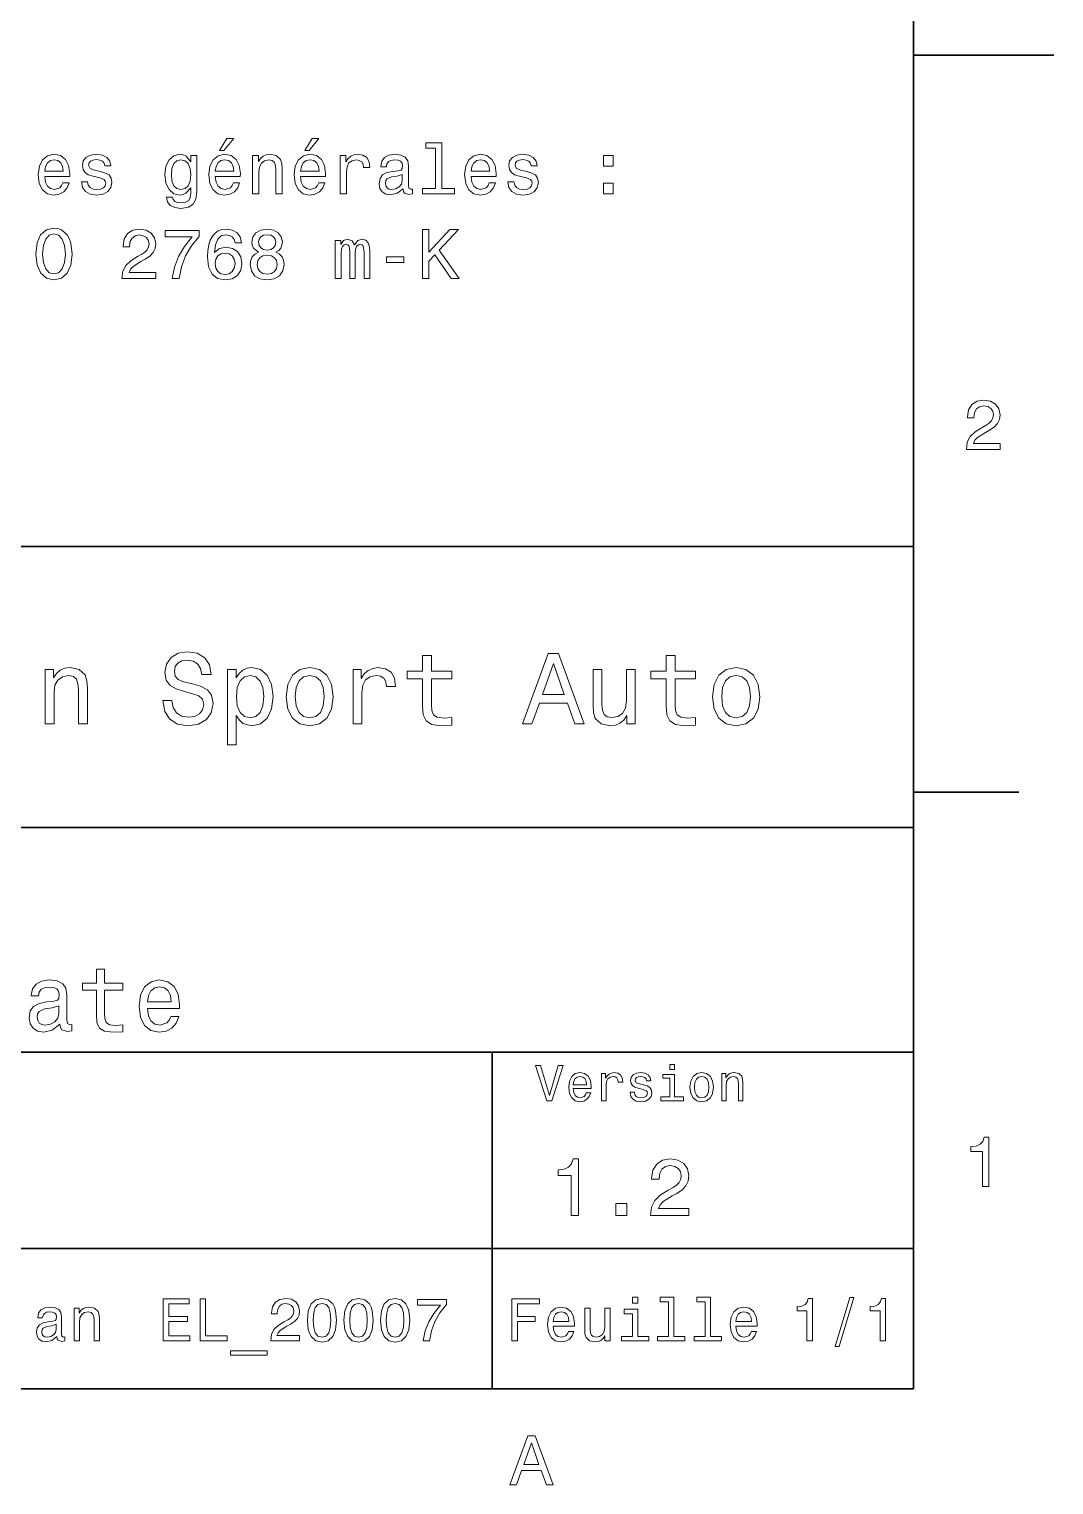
# Model space of a CAD drawing. Extents: x 0 to 297, y 0 to 210.
# Drawn here: x 224 to 297, y 3.2 to 106.9 of the extents above; entities that cross this region are included whole.
import ezdxf

# ---------------------------------------------------------------- set-up
doc = ezdxf.new("R2010")
doc.units = 0

msp = doc.modelspace()

# ---------------------------------------------------------------- linework, layer by layer
at = {"color": 7, "lineweight": 35}
for p, q in [((287, 10), (287, 200)), ((97, 70), (287, 70)), ((287, 70), (287, 10)), ((162, 50), (287, 50)), ((162, 34), (287, 34)), ((257, 10), (257, 34)), ((162, 20), (287, 20)), ((10, 10), (287, 10)), ((97, 10), (287, 10))]:
    msp.add_line(p, q, dxfattribs=at)
at = {"color": 7, "lineweight": 35, "ltscale": 0.25}
msp.add_line((287, 105), (297, 105), dxfattribs=at)
at = {"color": 7, "lineweight": 35, "ltscale": 0.1875}
msp.add_line((287, 52.5), (294.5, 52.5), dxfattribs=at)
at = {"color": 7, "lineweight": 13}
for points in [[(237.602295, 98.219742), (237.899857, 98.219742), (238.600861, 99.077087), (238.106628, 99.077087)], [(243.674347, 98.219742), (243.971893, 98.219742), (244.672913, 99.077087), (244.178665, 99.077087)], [(252.969009, 98.391212), (252.969009, 95.516571), (252.056183, 95.516571), (252.056183, 95.143372), (254.320602, 95.143372), (254.320602, 95.516571), (253.412811, 95.516571), (253.412811, 98.764412), (252.273041, 98.764412), (252.273041, 98.391212)], [(225.150574, 96.368874), (226.925797, 96.368874), (226.930832, 96.575645), (226.850143, 97.155617), (226.628235, 97.58934), (226.275223, 97.851585), (225.806198, 97.947403), (225.34726, 97.846542), (224.994232, 97.564117), (224.767288, 97.105186), (224.6866, 96.5), (224.762253, 95.879684), (224.989197, 95.425789), (225.337173, 95.143372), (225.791061, 95.047554), (226.184433, 95.113113), (226.507202, 95.284584), (226.744232, 95.556915), (226.880402, 95.920029), (226.44165, 95.920029), (226.350861, 95.7183), (226.219742, 95.567001), (225.846542, 95.445969), (225.559082, 95.501442), (225.342224, 95.677956), (225.201004, 95.965416), (225.150574, 96.353745)], [(225.150574, 96.742073), (225.206055, 97.090057), (225.342224, 97.34726), (225.548996, 97.503601), (225.82132, 97.559074), (226.088623, 97.503601), (226.295395, 97.34726), (226.421478, 97.090057), (226.466858, 96.742073)], [(229.124634, 96.721901), (228.695969, 96.822769), (228.378235, 96.938759), (228.272339, 97.175789), (228.302597, 97.342216), (228.408508, 97.463257), (228.579971, 97.538902), (228.827087, 97.56916), (229.064117, 97.538902), (229.250717, 97.448128), (229.371765, 97.311958), (229.422195, 97.130402), (229.855911, 97.130402), (229.855911, 97.140488), (229.780258, 97.4683), (229.573486, 97.725502), (229.250717, 97.886887), (228.827087, 97.947403), (228.398407, 97.886887), (228.085739, 97.720459), (227.889053, 97.473343), (227.828522, 97.16066), (227.873917, 96.85807), (228.015137, 96.646255), (228.247116, 96.494957), (228.585022, 96.389046), (229.079254, 96.268013), (229.381836, 96.14193), (229.46254, 96.041069), (229.492798, 95.889771), (229.447403, 95.703171), (229.32637, 95.561958), (229.129684, 95.471184), (228.867432, 95.440926), (228.590057, 95.471184), (228.388336, 95.577087), (228.252167, 95.748558), (228.196686, 95.985588), (227.768005, 95.985588), (227.838623, 95.58213), (228.045395, 95.289627), (228.373199, 95.113113), (228.827087, 95.047554), (229.301147, 95.113113), (229.649139, 95.289627), (229.860947, 95.572044), (229.9366, 95.940201), (229.881119, 96.257927), (229.724777, 96.474785), (229.467575, 96.615997)], [(235.978394, 95.264412), (235.978394, 97.851585), (235.554749, 97.851585), (235.554749, 97.412827), (235.206772, 97.811241), (234.994949, 97.912102), (234.757919, 97.947403), (234.329254, 97.846542), (233.996399, 97.564117), (233.779541, 97.110229), (233.703888, 96.5), (233.779541, 95.884727), (233.996399, 95.430832), (234.329254, 95.143372), (234.757919, 95.047554), (235, 95.082855), (235.201721, 95.17363), (235.554749, 95.556915), (235.554749, 95.17363), (235.514404, 94.87104), (235.403458, 94.654175), (235.191635, 94.528099), (234.873917, 94.482712), (234.596542, 94.51297), (234.399857, 94.588615), (234.283859, 94.719742), (234.248566, 94.896255), (233.819885, 94.896255), (233.819885, 94.876083), (233.885437, 94.553314), (234.087173, 94.311241), (234.409943, 94.1549), (234.848694, 94.099426), (235.373199, 94.175072), (235.721176, 94.386887), (235.917862, 94.755043)], [(234.162827, 96.5), (234.208206, 96.948845), (234.344376, 97.2817), (234.556198, 97.478386), (234.838623, 97.548988), (235.136169, 97.478386), (235.358063, 97.2817), (235.494232, 96.948845), (235.544662, 96.5), (235.494232, 96.041069), (235.358063, 95.713257), (235.136169, 95.511528), (234.838623, 95.445969), (234.556198, 95.511528), (234.344376, 95.713257), (234.208206, 96.046112)], [(237.294662, 96.368874), (239.069885, 96.368874), (239.074921, 96.575645), (238.994232, 97.155617), (238.772339, 97.58934), (238.419312, 97.851585), (237.950287, 97.947403), (237.491348, 97.846542), (237.138321, 97.564117), (236.911377, 97.105186), (236.830688, 96.5), (236.906342, 95.879684), (237.133286, 95.425789), (237.481262, 95.143372), (237.93515, 95.047554), (238.328522, 95.113113), (238.651291, 95.284584), (238.888321, 95.556915), (239.02449, 95.920029), (238.585724, 95.920029), (238.494949, 95.7183), (238.363831, 95.567001), (237.990631, 95.445969), (237.703171, 95.501442), (237.486313, 95.677956), (237.345093, 95.965416), (237.294662, 96.353745)], [(237.294662, 96.742073), (237.350143, 97.090057), (237.486313, 97.34726), (237.693085, 97.503601), (237.965424, 97.559074), (238.232712, 97.503601), (238.439484, 97.34726), (238.565552, 97.090057), (238.610947, 96.742073)], [(239.942352, 95.143372), (240.386169, 95.143372), (240.386169, 96.706772), (240.431549, 97.064842), (240.577805, 97.327087), (240.804749, 97.488472), (241.107346, 97.548988), (241.349426, 97.498558), (241.500717, 97.362389), (241.57637, 97.135445), (241.601578, 96.832855), (241.601578, 95.143372), (242.04538, 95.143372), (242.04538, 96.92363), (242.025208, 97.2817), (241.934433, 97.579254), (241.636887, 97.851585), (241.172913, 97.947403), (240.91571, 97.912102), (240.698853, 97.816284), (240.512238, 97.6549), (240.365997, 97.438042), (240.365997, 97.851585), (239.942352, 97.851585)], [(243.366714, 96.368874), (245.141922, 96.368874), (245.146973, 96.575645), (245.066284, 97.155617), (244.844376, 97.58934), (244.491348, 97.851585), (244.022339, 97.947403), (243.5634, 97.846542), (243.210373, 97.564117), (242.983429, 97.105186), (242.90274, 96.5), (242.978378, 95.879684), (243.205322, 95.425789), (243.553314, 95.143372), (244.007202, 95.047554), (244.400574, 95.113113), (244.723343, 95.284584), (244.960373, 95.556915), (245.096542, 95.920029), (244.657776, 95.920029), (244.567001, 95.7183), (244.435883, 95.567001), (244.062683, 95.445969), (243.775208, 95.501442), (243.55835, 95.677956), (243.417145, 95.965416), (243.366714, 96.353745)], [(243.366714, 96.742073), (243.42218, 97.090057), (243.55835, 97.34726), (243.765121, 97.503601), (244.03746, 97.559074), (244.304749, 97.503601), (244.51152, 97.34726), (244.637604, 97.090057), (244.682983, 96.742073)], [(246.180832, 95.143372), (246.624634, 95.143372), (246.624634, 96.691643), (246.670029, 97.064842), (246.806183, 97.33213), (247.028091, 97.493515), (247.325638, 97.548988), (247.547546, 97.513687), (247.713974, 97.412827), (247.814835, 97.241356), (247.850143, 97.009369), (248.298981, 97.009369), (248.238464, 97.41787), (248.072037, 97.710373), (247.794662, 97.886887), (247.416412, 97.947403), (247.15921, 97.907059), (246.937317, 97.806198), (246.740631, 97.634727), (246.58429, 97.40274), (246.58429, 97.851585), (246.180832, 97.851585)], [(250.65921, 95.496399), (250.65921, 95.48127), (250.684433, 95.309799), (250.760071, 95.188759), (251.077805, 95.092941), (251.324921, 95.133286), (251.324921, 95.476227), (251.219009, 95.461098), (251.077805, 95.526657), (251.052582, 95.728386), (251.052582, 97.130402), (250.992065, 97.488472), (250.815552, 97.740631), (250.507919, 97.89193), (250.074203, 97.947403), (249.650574, 97.886887), (249.337891, 97.715416), (249.141205, 97.448128), (249.075638, 97.0951), (249.075638, 97.064842), (249.47406, 97.064842), (249.509369, 97.276657), (249.620316, 97.427956), (249.801865, 97.51873), (250.059067, 97.554031), (250.306183, 97.528816), (250.482697, 97.453171), (250.588608, 97.322044), (250.623917, 97.140488), (250.603745, 96.928673), (250.523041, 96.822769), (250.32132, 96.772331), (249.943085, 96.731987), (249.509369, 96.641212), (249.201721, 96.479828), (249.020172, 96.227669), (248.964691, 95.854469), (249.015121, 95.521614), (249.171463, 95.274498), (249.42363, 95.118156), (249.771606, 95.062683), (250.240631, 95.168587)], [(255.510803, 96.368874), (257.286011, 96.368874), (257.291046, 96.575645), (257.210358, 97.155617), (256.988464, 97.58934), (256.635437, 97.851585), (256.166412, 97.947403), (255.707489, 97.846542), (255.354462, 97.564117), (255.127518, 97.105186), (255.046814, 96.5), (255.122467, 95.879684), (255.349411, 95.425789), (255.697403, 95.143372), (256.151276, 95.047554), (256.544678, 95.113113), (256.867432, 95.284584), (257.104462, 95.556915), (257.240631, 95.920029), (256.80188, 95.920029), (256.71109, 95.7183), (256.579956, 95.567001), (256.206757, 95.445969), (255.919296, 95.501442), (255.702438, 95.677956), (255.561234, 95.965416), (255.510803, 96.353745)], [(255.510803, 96.742073), (255.566269, 97.090057), (255.702438, 97.34726), (255.90921, 97.503601), (256.181549, 97.559074), (256.448853, 97.503601), (256.655609, 97.34726), (256.781677, 97.090057), (256.827087, 96.742073)], [(259.484863, 96.721901), (259.056183, 96.822769), (258.738464, 96.938759), (258.632568, 97.175789), (258.662811, 97.342216), (258.768738, 97.463257), (258.940186, 97.538902), (259.187317, 97.56916), (259.424347, 97.538902), (259.610931, 97.448128), (259.731995, 97.311958), (259.78241, 97.130402), (260.216125, 97.130402), (260.216125, 97.140488), (260.140472, 97.4683), (259.933716, 97.725502), (259.610931, 97.886887), (259.187317, 97.947403), (258.758636, 97.886887), (258.445953, 97.720459), (258.249268, 97.473343), (258.188751, 97.16066), (258.234131, 96.85807), (258.375366, 96.646255), (258.60733, 96.494957), (258.945251, 96.389046), (259.439484, 96.268013), (259.742065, 96.14193), (259.822754, 96.041069), (259.853027, 95.889771), (259.807617, 95.703171), (259.686584, 95.561958), (259.489899, 95.471184), (259.227661, 95.440926), (258.950287, 95.471184), (258.748535, 95.577087), (258.612396, 95.748558), (258.556915, 95.985588), (258.128235, 95.985588), (258.198853, 95.58213), (258.405609, 95.289627), (258.733429, 95.113113), (259.187317, 95.047554), (259.661377, 95.113113), (260.009369, 95.289627), (260.221161, 95.572044), (260.296814, 95.940201), (260.241333, 96.257927), (260.085022, 96.474785), (259.827789, 96.615997)], [(264.926514, 97.100143), (265.622467, 97.100143), (265.622467, 97.851585), (264.926514, 97.851585)], [(250.60878, 96.091499), (250.548264, 95.829254), (250.386887, 95.627518), (250.144806, 95.496399), (249.84726, 95.451012), (249.655609, 95.476227), (249.51944, 95.556915), (249.433716, 95.698128), (249.408493, 95.894814), (249.428665, 96.071327), (249.509369, 96.197403), (249.832123, 96.338615), (250.240631, 96.399132), (250.60878, 96.520172)], [(264.926514, 95.143372), (265.622467, 95.143372), (265.622467, 95.894814), (264.926514, 95.894814)], [(224.510086, 90.846542), (224.600861, 90.059799), (224.863113, 89.479828), (225.271606, 89.121758), (225.806198, 89.000725), (226.335739, 89.121758), (226.749283, 89.479828), (227.006485, 90.059799), (227.10231, 90.846542), (227.006485, 91.628242), (226.895538, 91.945969), (226.749283, 92.208214), (226.335739, 92.566284), (226.083572, 92.657059), (225.806198, 92.692368), (225.266571, 92.566284), (224.858063, 92.213257), (224.600861, 91.633286)], [(230.64769, 89.096542), (233.053314, 89.096542), (233.053314, 89.530258), (231.152008, 89.530258), (231.257919, 89.767288), (231.439484, 89.963974), (231.999283, 90.322044), (232.296829, 90.473343), (232.629684, 90.690201), (232.866714, 90.942368), (233.002884, 91.239914), (233.053314, 91.577812), (232.967575, 92.001442), (232.730545, 92.334297), (232.367432, 92.546112), (231.898407, 92.621758), (231.414261, 92.536026), (231.046112, 92.298988), (230.809082, 91.920753), (230.728394, 91.421471), (230.728394, 91.350868), (231.187317, 91.350868), (231.187317, 91.391212), (231.232712, 91.734154), (231.368881, 91.986313), (231.585739, 92.147697), (231.873199, 92.203171), (232.16571, 92.15274), (232.382568, 92.026657), (232.523773, 91.829971), (232.574203, 91.582855), (232.53891, 91.350868), (232.443085, 91.154182), (232.281708, 90.982712), (232.059799, 90.831413), (231.762253, 90.670029), (231.268005, 90.357346), (230.920029, 90.024498), (230.713257, 89.62104), (230.64769, 89.111671)], [(234.213257, 89.096542), (234.722626, 89.096542), (234.889038, 89.928673), (235.181549, 90.70533), (235.595093, 91.426514), (236.13472, 92.102303), (236.13472, 92.520897), (233.734146, 92.520897), (233.734146, 92.061958), (235.650574, 92.061958), (235.095825, 91.381126), (234.677231, 90.670029), (234.38472, 89.913544)], [(239.16066, 91.653458), (239.064835, 92.061958), (238.842941, 92.364555), (238.5, 92.556198), (238.056198, 92.621758), (237.758636, 92.586456), (237.501434, 92.490631), (237.27449, 92.334297), (237.082855, 92.112396), (236.931549, 91.835014), (236.820602, 91.497116), (236.75, 91.098701), (236.729828, 90.649857), (236.810516, 89.933716), (237.057632, 89.414268), (237.456055, 89.101585), (238.000717, 88.995674), (238.489914, 89.086456), (238.863113, 89.323486), (239.105179, 89.696686), (239.190918, 90.170753), (239.105179, 90.649857), (238.873199, 91.018013), (238.515121, 91.25), (238.07132, 91.330688), (237.592224, 91.229828), (237.234146, 90.942368), (237.309799, 91.497116), (237.471176, 91.895531), (237.718292, 92.132568), (238.061234, 92.213257), (238.3134, 92.172913), (238.505035, 92.067001), (238.631119, 91.890488), (238.696686, 91.653458)], [(240.360947, 90.982712), (240.103745, 90.841499), (239.927231, 90.644814), (239.816284, 90.397697), (239.780975, 90.100143), (239.861664, 89.651299), (240.093658, 89.303314), (240.471893, 89.081413), (240.986313, 88.995674), (241.495667, 89.081413), (241.873917, 89.303314), (242.105896, 89.651299), (242.191635, 90.100143), (242.151291, 90.397697), (242.04538, 90.644814), (241.863831, 90.841499), (241.611664, 90.982712), (241.8134, 91.103745), (241.954605, 91.270172), (242.040344, 91.471901), (242.070602, 91.719025), (241.989914, 92.077087), (241.778091, 92.364555), (241.43515, 92.551155), (240.986313, 92.621758), (240.53241, 92.551155), (240.189484, 92.364555), (239.972626, 92.077087), (239.896973, 91.719025), (239.92218, 91.471901), (240.007919, 91.270172)], [(252.036011, 89.096542), (252.5, 89.096542), (252.5, 90.342216), (252.913544, 90.786026), (254.088608, 89.096542), (254.653442, 89.096542), (253.241348, 91.123917), (254.613098, 92.596542), (253.997833, 92.596542), (252.5, 90.977669), (252.5, 92.596542), (252.036011, 92.596542)], [(224.994232, 90.846542), (225.049713, 91.456772), (225.216141, 91.905617), (225.473343, 92.177956), (225.806198, 92.273773), (226.134003, 92.177956), (226.391205, 91.900574), (226.557632, 91.451729), (226.618164, 90.846542), (226.557632, 90.236313), (226.391205, 89.787468), (226.134003, 89.515129), (225.806198, 89.424355), (225.473343, 89.515129), (225.216141, 89.787468), (225.049713, 90.23127)], [(240.376068, 91.678673), (240.416428, 91.900574), (240.53746, 92.072044), (240.729095, 92.177956), (240.986313, 92.2183), (241.238464, 92.177956), (241.430115, 92.072044), (241.551147, 91.900574), (241.596542, 91.678673), (241.551147, 91.451729), (241.430115, 91.275215), (241.238464, 91.159225), (240.986313, 91.123917), (240.729095, 91.164268), (240.53746, 91.275215), (240.416428, 91.451729)], [(245.837891, 89.096542), (246.246399, 89.096542), (246.246399, 90.907059), (246.271606, 91.179398), (246.34726, 91.376083), (246.463257, 91.492073), (246.614548, 91.537468), (246.73558, 91.497116), (246.816284, 91.396255), (246.856628, 91.224785), (246.87175, 90.997841), (246.87175, 89.096542), (247.255035, 89.096542), (247.255035, 90.907059), (247.280258, 91.174355), (247.355896, 91.37104), (247.476944, 91.492073), (247.628235, 91.537468), (247.749268, 91.497116), (247.829971, 91.396255), (247.880402, 90.997841), (247.880402, 89.096542), (248.288895, 89.096542), (248.288895, 90.967583), (248.263687, 91.355911), (248.182983, 91.653458), (248.021606, 91.835014), (247.759369, 91.900574), (247.451721, 91.799713), (247.214691, 91.507202), (247.028091, 91.79467), (246.715408, 91.900574), (246.427948, 91.799713), (246.231262, 91.517288), (246.231262, 91.804756), (245.837891, 91.804756)], [(238.701721, 90.16571), (238.646255, 89.847984), (238.505035, 89.605911), (238.278091, 89.444527), (237.995667, 89.394096), (237.69812, 89.444527), (237.471176, 89.600868), (237.324921, 89.842941), (237.279541, 90.16066), (237.329971, 90.473343), (237.471176, 90.710373), (237.703171, 90.861671), (238.015839, 90.917145), (238.288177, 90.861671), (238.505035, 90.715416), (238.646255, 90.478386)], [(240.265121, 90.110229), (240.310516, 90.377525), (240.456772, 90.579254), (240.683716, 90.710373), (240.986313, 90.755768), (241.283859, 90.710373), (241.510803, 90.579254), (241.657059, 90.377525), (241.707489, 90.110229), (241.657059, 89.822769), (241.510803, 89.605911), (241.283859, 89.464699), (240.986313, 89.419312), (240.683716, 89.464699), (240.456772, 89.605911), (240.310516, 89.822769)], [(249.484146, 90.251442), (250.704605, 90.251442), (250.704605, 90.649857), (249.484146, 90.649857)], [(290.76947, 76.916786), (293.175079, 76.916786), (293.175079, 77.350502), (291.273773, 77.350502), (291.3797, 77.587532), (291.561249, 77.784218), (292.121033, 78.142288), (292.418579, 78.293587), (292.751434, 78.510445), (292.988464, 78.762604), (293.124634, 79.060158), (293.175079, 79.398056), (293.089355, 79.821686), (292.852325, 80.154541), (292.489197, 80.366356), (292.020172, 80.442001), (291.536041, 80.35627), (291.167877, 80.119232), (290.930847, 79.740997), (290.850159, 79.241714), (290.850159, 79.171112), (291.309082, 79.171112), (291.309082, 79.211456), (291.354462, 79.554398), (291.490631, 79.806557), (291.707489, 79.967941), (291.994965, 80.023415), (292.287476, 79.972984), (292.504333, 79.846901), (292.645538, 79.650215), (292.695984, 79.403099), (292.660675, 79.171112), (292.56485, 78.974426), (292.403473, 78.802956), (292.181549, 78.651657), (291.884003, 78.490273), (291.389771, 78.177589), (291.041779, 77.844742), (290.835022, 77.441284), (290.76947, 76.931915)], [(234.20462, 59.030979), (233.548996, 59.030979), (233.693085, 58.267288), (234.053314, 57.70533), (234.608078, 57.366714), (235.357361, 57.244236), (236.099426, 57.359509), (236.654175, 57.67651), (237.007202, 58.17363), (237.136902, 58.82925), (237.028824, 59.420029), (236.726227, 59.801872), (236.236313, 60.054031), (235.580704, 60.241352), (235.018738, 60.378242), (234.651306, 60.536743), (234.442368, 60.767288), (234.377533, 61.127522), (234.442368, 61.451729), (234.629684, 61.696686), (234.917877, 61.862389), (235.314133, 61.920029), (235.71759, 61.84798), (236.034592, 61.653458), (236.24353, 61.32925), (236.344391, 60.889767), (237, 60.889767), (237, 60.904179), (236.884735, 61.581409), (236.546112, 62.085732), (236.01297, 62.402737), (235.292511, 62.510807), (234.644104, 62.402737), (234.139771, 62.100143), (233.815567, 61.631844), (233.700287, 61.026657), (233.793961, 60.486309), (234.067734, 60.118874), (234.5, 59.873917), (235.09079, 59.6866), (235.674362, 59.520893), (236.113831, 59.362389), (236.380402, 59.131844), (236.47406, 58.757202), (236.387619, 58.375359), (236.164276, 58.087173), (235.825653, 57.907059), (235.386169, 57.849422), (234.896255, 57.928673), (234.521622, 58.159222), (234.283875, 58.533859)], [(252.05043, 60.579971), (252.05043, 58.64193), (252.093658, 58.015129), (252.29538, 57.582851), (252.698853, 57.330688), (253.383286, 57.244236), (254.132568, 57.280258), (254.132568, 57.827808), (253.585022, 57.78458), (253.087891, 57.842216), (252.82132, 58.022331), (252.706055, 58.324928), (252.684448, 58.75), (252.684448, 60.579971), (254.132568, 60.579971), (254.132568, 61.120316), (252.684448, 61.120316), (252.684448, 62.251438), (252.05043, 62.251438), (252.05043, 61.120316), (250.955322, 61.120316), (250.955322, 60.579971)], [(259.175781, 57.381123), (259.838623, 57.381123), (260.364563, 58.850864), (262.360229, 58.850864), (262.886169, 57.381123), (263.563416, 57.381123), (261.733429, 62.388329), (260.998566, 62.388329)], [(269.399109, 60.579971), (269.399109, 58.64193), (269.442352, 58.015129), (269.644073, 57.582851), (270.047546, 57.330688), (270.731995, 57.244236), (271.481262, 57.280258), (271.481262, 57.827808), (270.933716, 57.78458), (270.436584, 57.842216), (270.170013, 58.022331), (270.054749, 58.324928), (270.033142, 58.75), (270.033142, 60.579971), (271.481262, 60.579971), (271.481262, 61.120316), (270.033142, 61.120316), (270.033142, 62.251438), (269.399109, 62.251438), (269.399109, 61.120316), (268.304016, 61.120316), (268.304016, 60.579971)], [(225.177246, 57.381123), (225.811249, 57.381123), (225.811249, 59.614552), (225.876083, 60.12608), (226.085022, 60.500717), (226.409225, 60.731266), (226.841507, 60.817722), (227.187317, 60.745674), (227.403458, 60.551151), (227.511536, 60.226944), (227.547546, 59.794666), (227.547546, 57.381123), (228.181564, 57.381123), (228.181564, 59.924351), (228.15274, 60.435879), (228.023056, 60.86095), (227.597992, 61.25), (226.935165, 61.386887), (226.567719, 61.336452), (226.257935, 61.199566), (225.991364, 60.969017), (225.782425, 60.659222), (225.782425, 61.25), (225.177246, 61.25)], [(238.786743, 60.652016), (238.786743, 61.25), (238.15274, 61.25), (238.15274, 55.882565), (238.786743, 55.882565), (238.786743, 57.971901), (239.010101, 57.633286), (239.262253, 57.409943), (239.896271, 57.244236), (240.50145, 57.381123), (240.976959, 57.791786), (241.286743, 58.440201), (241.402023, 59.319164), (241.286743, 60.190922), (240.976959, 60.839336), (240.50145, 61.242794), (239.896271, 61.386887), (239.550446, 61.343658), (239.255051, 61.206772), (239.002899, 60.976223)], [(242.338623, 59.311958), (242.453888, 58.432995), (242.785309, 57.78458), (243.311249, 57.381123), (244.017303, 57.244236), (244.716141, 57.381123), (245.242081, 57.777374), (245.573486, 58.425793), (245.695969, 59.311958), (245.573486, 60.190922), (245.242081, 60.846542), (244.716141, 61.242794), (244.017303, 61.386887), (243.311249, 61.242794), (242.785309, 60.839336), (242.453888, 60.190922)], [(247.100861, 57.381123), (247.734863, 57.381123), (247.734863, 59.592937), (247.799713, 60.12608), (247.994232, 60.507923), (248.311249, 60.738472), (248.736313, 60.817722), (249.053314, 60.767288), (249.291077, 60.623199), (249.435165, 60.378242), (249.485596, 60.046829), (250.126801, 60.046829), (250.040344, 60.630402), (249.802597, 61.048271), (249.406342, 61.30043), (248.865997, 61.386887), (248.498566, 61.32925), (248.181549, 61.185158), (247.900574, 60.940201), (247.677246, 60.608788), (247.677246, 61.25), (247.100861, 61.25)], [(260.595093, 59.463257), (261.365997, 61.667866), (262.136902, 59.463257)], [(267.194519, 61.25), (266.560516, 61.25), (266.560516, 59.016571), (266.488464, 58.497837), (266.279541, 58.123196), (265.955322, 57.892651), (265.530243, 57.820602), (265.19165, 57.878242), (264.975494, 58.051151), (264.853027, 58.346542), (264.824219, 58.764408), (264.824219, 61.25), (264.190186, 61.25), (264.190186, 58.706772), (264.211792, 58.195244), (264.348694, 57.770172), (264.766571, 57.381123), (265.436584, 57.244236), (265.796814, 57.294666), (266.106628, 57.424351), (266.373199, 57.647694), (266.589325, 57.971901), (266.589325, 57.381123), (267.194519, 57.381123)], [(272.698853, 59.311958), (272.814117, 58.432995), (273.145508, 57.78458), (273.671448, 57.381123), (274.377502, 57.244236), (275.076355, 57.381123), (275.602295, 57.777374), (275.933716, 58.425793), (276.056183, 59.311958), (275.933716, 60.190922), (275.602295, 60.846542), (275.076355, 61.242794), (274.377502, 61.386887), (273.671448, 61.242794), (273.145508, 60.839336), (272.814117, 60.190922)], [(239.788193, 57.8134), (239.363129, 57.907059), (239.053314, 58.195244), (238.858795, 58.663544), (238.793945, 59.319164), (238.858795, 59.967579), (239.053314, 60.435879), (239.363129, 60.716858), (239.788193, 60.817722), (240.177246, 60.716858), (240.48703, 60.428673), (240.681564, 59.960373), (240.753601, 59.319164), (240.681564, 58.67075), (240.48703, 58.195244), (240.177246, 57.907059)], [(242.98703, 59.319164), (243.05188, 59.967579), (243.253601, 60.435879), (243.57782, 60.72406), (244.017303, 60.824928), (244.449585, 60.72406), (244.773773, 60.443081), (244.97551, 59.967579), (245.047546, 59.319164), (244.97551, 58.663544), (244.773773, 58.188038), (244.449585, 57.899853), (244.017303, 57.806194), (243.57782, 57.899853), (243.253601, 58.188038), (243.05188, 58.663544)], [(273.34726, 59.319164), (273.412109, 59.967579), (273.613831, 60.435879), (273.938019, 60.72406), (274.377502, 60.824928), (274.809784, 60.72406), (275.134003, 60.443081), (275.335724, 59.967579), (275.407776, 59.319164), (275.335724, 58.663544), (275.134003, 58.188038), (274.809784, 57.899853), (274.377502, 57.806194), (273.938019, 57.899853), (273.613831, 58.188038), (273.412109, 58.663544)], [(228.826355, 38.409222), (228.826355, 36.664986), (228.865265, 36.100864), (229.046829, 35.711815), (229.409943, 35.484871), (230.025925, 35.407059), (230.700287, 35.43948), (230.700287, 35.932274), (230.207489, 35.893372), (229.760086, 35.945244), (229.520172, 36.107349), (229.416428, 36.379681), (229.396973, 36.762245), (229.396973, 38.409222), (230.700287, 38.409222), (230.700287, 38.895531), (229.396973, 38.895531), (229.396973, 39.913544), (228.826355, 39.913544), (228.826355, 38.895531), (227.840775, 38.895531), (227.840775, 38.409222)], [(226.226227, 35.98415), (226.226227, 35.964695), (226.258636, 35.744236), (226.355896, 35.588615), (226.764404, 35.465416), (227.082123, 35.517288), (227.082123, 35.958214), (226.945953, 35.938759), (226.764404, 36.023052), (226.731979, 36.282421), (226.731979, 38.085014), (226.654175, 38.545387), (226.427231, 38.869595), (226.031693, 39.064121), (225.47406, 39.135445), (224.929382, 39.057636), (224.527374, 38.837173), (224.27449, 38.493515), (224.190201, 38.039623), (224.190201, 38.000721), (224.702438, 38.000721), (224.747833, 38.273052), (224.890488, 38.467579), (225.123917, 38.584293), (225.454605, 38.629681), (225.772324, 38.59726), (225.999268, 38.5), (226.135437, 38.331409), (226.180832, 38.09798), (226.154892, 37.825645), (226.051147, 37.68948), (225.791779, 37.624638), (225.305466, 37.572765), (224.747833, 37.456051), (224.352295, 37.248558), (224.118866, 36.924351), (224.047546, 36.444523), (224.112381, 36.016571), (224.3134, 35.698845), (224.637604, 35.497837), (225.085007, 35.426514), (225.688034, 35.562679)], [(232.463974, 37.105907), (234.746399, 37.105907), (234.752869, 37.371758), (234.649124, 38.117435), (234.363831, 38.675072), (233.909943, 39.012245), (233.306915, 39.135445), (232.716858, 39.005764), (232.26297, 38.642651), (231.971176, 38.052593), (231.867432, 37.274494), (231.964691, 36.476944), (232.256485, 35.893372), (232.703888, 35.530258), (233.28746, 35.407059), (233.793228, 35.491352), (234.208206, 35.711815), (234.51297, 36.061958), (234.688034, 36.528816), (234.123917, 36.528816), (234.007202, 36.269451), (233.838608, 36.074928), (233.35878, 35.919308), (232.989182, 35.990631), (232.710373, 36.217579), (232.528809, 36.587173), (232.463974, 37.086452)], [(232.463974, 37.585735), (232.535294, 38.033138), (232.710373, 38.363831), (232.976227, 38.564842), (233.326355, 38.636166), (233.670029, 38.564842), (233.935867, 38.363831), (234.097977, 38.033138), (234.156342, 37.585735)], [(226.161377, 36.749279), (226.083572, 36.412102), (225.876068, 36.152737), (225.564835, 35.98415), (225.182266, 35.925793), (224.935867, 35.958214), (224.760803, 36.061958), (224.650574, 36.243515), (224.618149, 36.496395), (224.644089, 36.723343), (224.747833, 36.885445), (225.162811, 37.067001), (225.688034, 37.14481), (226.161377, 37.30043)], [(261.71109, 33.03458), (261.08429, 30.905619), (260.439484, 33.03458), (260.09726, 33.03458), (260.904175, 30.530979), (261.264404, 30.530979), (262.053314, 33.03458)], [(262.784576, 31.40634), (264.052582, 31.40634), (264.056183, 31.554033), (263.998566, 31.9683), (263.840057, 32.278099), (263.587891, 32.465416), (263.252869, 32.533859), (262.925079, 32.461815), (262.672913, 32.260086), (262.510803, 31.932276), (262.453156, 31.5), (262.507202, 31.056915), (262.669312, 30.732708), (262.917877, 30.530979), (263.242065, 30.462536), (263.523041, 30.509365), (263.753601, 30.631844), (263.922913, 30.826368), (264.020172, 31.085733), (263.706787, 31.085733), (263.641937, 30.941643), (263.548279, 30.833572), (263.281708, 30.747118), (263.076355, 30.786743), (262.921478, 30.912823), (262.820618, 31.118155), (262.784576, 31.395533)], [(262.784576, 31.672911), (262.824219, 31.921469), (262.921478, 32.105186), (263.069153, 32.216858), (263.263702, 32.256485), (263.45462, 32.216858), (263.602295, 32.105186), (263.692352, 31.921469), (263.724792, 31.672911)], [(264.794678, 30.530979), (265.111664, 30.530979), (265.111664, 31.636887), (265.144104, 31.903458), (265.241364, 32.094379), (265.399841, 32.209652), (265.612396, 32.249279), (265.770905, 32.224064), (265.889771, 32.152016), (265.961823, 32.029537), (265.98703, 31.863832), (266.307648, 31.863832), (266.264404, 32.155621), (266.145538, 32.364552), (265.947418, 32.490635), (265.677246, 32.533859), (265.49353, 32.505043), (265.335022, 32.432995), (265.194519, 32.310516), (265.082855, 32.144814), (265.082855, 32.465416), (264.794678, 32.465416)], [(267.791779, 31.658501), (267.485596, 31.730547), (267.258636, 31.8134), (267.182983, 31.982708), (267.20462, 32.101585), (267.280273, 32.188038), (267.40274, 32.242073), (267.579254, 32.263687), (267.748566, 32.242073), (267.881836, 32.177231), (267.968292, 32.079971), (268.004333, 31.950287), (268.314117, 31.950287), (268.314117, 31.957493), (268.260101, 32.191643), (268.112396, 32.375359), (267.881836, 32.490635), (267.579254, 32.533859), (267.273041, 32.490635), (267.049713, 32.371758), (266.90921, 32.195244), (266.865997, 31.971901), (266.898407, 31.755764), (266.999268, 31.604465), (267.164978, 31.496397), (267.406342, 31.420748), (267.759369, 31.334293), (267.975494, 31.244236), (268.033142, 31.17219), (268.054749, 31.064121), (268.022339, 30.930836), (267.935883, 30.829971), (267.79538, 30.765129), (267.608063, 30.743515), (267.409943, 30.765129), (267.265839, 30.840778), (267.168579, 30.963255), (267.128967, 31.132565), (266.822754, 31.132565), (266.873199, 30.844379), (267.020905, 30.635447), (267.255035, 30.509365), (267.579254, 30.462536), (267.917877, 30.509365), (268.166412, 30.635447), (268.317719, 30.837175), (268.371765, 31.100143), (268.332123, 31.327089), (268.220459, 31.481987), (268.036743, 31.582851)], [(269.981995, 30.79755), (269.981995, 32.400574), (269.167877, 32.400574), (269.167877, 32.130402), (269.664978, 32.130402), (269.664978, 30.79755), (269.016571, 30.79755), (269.016571, 30.530979), (270.637604, 30.530979), (270.637604, 30.79755)], [(269.992798, 33.117435), (269.657776, 33.117435), (269.657776, 32.757202), (269.992798, 32.757202)], [(271.087891, 31.496397), (271.145538, 31.056915), (271.311249, 30.732708), (271.574219, 30.530979), (271.927246, 30.462536), (272.276672, 30.530979), (272.539612, 30.729107), (272.705322, 31.053314), (272.766571, 31.496397), (272.705322, 31.935879), (272.539612, 32.263687), (272.276672, 32.461815), (271.927246, 32.533859), (271.574219, 32.461815), (271.311249, 32.260086), (271.145538, 31.935879)], [(271.412109, 31.5), (271.444519, 31.824207), (271.54538, 32.058357), (271.707489, 32.20245), (271.927246, 32.25288), (272.143372, 32.20245), (272.305481, 32.061958), (272.406342, 31.824207), (272.442352, 31.5), (272.406342, 31.17219), (272.305481, 30.934437), (272.143372, 30.790344), (271.927246, 30.743515), (271.707489, 30.790344), (271.54538, 30.934437), (271.444519, 31.17219)], [(273.350159, 30.530979), (273.667145, 30.530979), (273.667145, 31.647694), (273.699554, 31.903458), (273.804047, 32.090778), (273.966125, 32.206051), (274.182281, 32.249279), (274.355194, 32.213257), (274.463257, 32.115993), (274.517303, 31.95389), (274.535309, 31.737751), (274.535309, 30.530979), (274.852295, 30.530979), (274.852295, 31.802593), (274.837891, 32.058357), (274.773041, 32.270893), (274.560516, 32.465416), (274.229095, 32.533859), (274.04538, 32.508644), (273.890503, 32.440201), (273.757202, 32.324928), (273.65274, 32.170029), (273.65274, 32.465416), (273.350159, 32.465416)], [(291.909241, 24.416786), (292.368164, 24.416786), (292.368164, 27.942001), (292.025208, 27.942001), (291.934448, 27.634365), (291.752899, 27.427593), (291.475525, 27.306557), (291.092224, 27.266211), (291.092224, 26.90814), (291.909241, 26.90814)], [(262.631134, 22.360231), (263.155609, 22.360231), (263.155609, 26.38905), (262.763702, 26.38905), (262.659943, 26.037464), (262.452454, 25.801153), (262.135437, 25.662825), (261.697418, 25.616714), (261.697418, 25.207493), (262.631134, 25.207493)], [(268.268005, 22.360231), (271.017303, 22.360231), (271.017303, 22.855909), (268.844391, 22.855909), (268.965424, 23.126802), (269.172913, 23.351585), (269.812683, 23.760807), (270.15274, 23.933718), (270.533142, 24.181557), (270.804047, 24.469742), (270.959656, 24.809799), (271.017303, 25.195967), (270.919312, 25.680117), (270.648407, 26.06052), (270.233429, 26.302595), (269.697418, 26.38905), (269.144104, 26.291067), (268.723328, 26.020174), (268.452454, 25.587896), (268.360229, 25.017292), (268.360229, 24.9366), (268.884735, 24.9366), (268.884735, 24.98271), (268.936584, 25.374641), (269.092224, 25.662825), (269.340057, 25.847263), (269.668579, 25.910664), (270.002869, 25.853027), (270.250732, 25.708935), (270.412109, 25.48415), (270.469727, 25.201729), (270.429382, 24.9366), (270.319885, 24.711817), (270.135437, 24.51585), (269.881836, 24.342941), (269.541779, 24.158503), (268.976959, 23.801153), (268.579254, 23.42075), (268.342926, 22.959656), (268.268005, 22.377522)], [(265.806915, 22.360231), (266.602295, 22.360231), (266.602295, 23.219021), (265.806915, 23.219021)], [(226.01297, 13.731268), (226.01297, 13.7183), (226.034592, 13.571326), (226.099426, 13.46758), (226.371765, 13.385448), (226.583588, 13.42003), (226.583588, 13.713977), (226.492798, 13.701009), (226.371765, 13.757205), (226.350159, 13.930116), (226.350159, 15.131845), (226.298279, 15.438761), (226.146973, 15.6549), (225.883286, 15.784582), (225.511536, 15.832133), (225.148422, 15.78026), (224.880402, 15.633286), (224.711823, 15.404179), (224.655624, 15.101585), (224.655624, 15.075649), (224.997131, 15.075649), (225.027374, 15.257205), (225.122482, 15.386889), (225.278107, 15.464698), (225.498566, 15.494957), (225.710388, 15.473343), (225.861679, 15.408502), (225.952454, 15.29611), (225.982712, 15.140491), (225.965424, 14.958934), (225.896255, 14.868156), (225.723343, 14.824928), (225.399139, 14.790346), (225.027374, 14.712537), (224.763687, 14.574208), (224.608078, 14.358069), (224.560516, 14.038185), (224.60376, 13.752882), (224.737762, 13.541066), (224.953888, 13.407061), (225.252167, 13.35951), (225.654175, 13.450289)], [(227.236313, 13.428675), (227.616714, 13.428675), (227.616714, 14.768732), (227.655624, 15.075649), (227.780975, 15.300432), (227.97551, 15.438761), (228.234879, 15.490635), (228.442368, 15.447407), (228.572052, 15.330692), (228.636887, 15.136168), (228.658508, 14.876801), (228.658508, 13.428675), (229.03891, 13.428675), (229.03891, 14.954612), (229.021622, 15.261528), (228.943817, 15.516571), (228.688766, 15.75), (228.291077, 15.832133), (228.070618, 15.801874), (227.884735, 15.719741), (227.724792, 15.581412), (227.599426, 15.395534), (227.599426, 15.75), (227.236313, 15.75)], [(233.574921, 13.428675), (235.476944, 13.428675), (235.476944, 13.791787), (233.97261, 13.791787), (233.97261, 14.807637), (235.312668, 14.807637), (235.312668, 15.166427), (233.97261, 15.166427), (233.97261, 16.065563), (235.442352, 16.065563), (235.442352, 16.428675), (233.574921, 16.428675)], [(236.207489, 13.428675), (238.135437, 13.428675), (238.135437, 13.791787), (236.605179, 13.791787), (236.605179, 16.428675), (236.207489, 16.428675)], [(241.234863, 13.428675), (243.296829, 13.428675), (243.296829, 13.800432), (241.667145, 13.800432), (241.757919, 14.003603), (241.913544, 14.172191), (242.393372, 14.479107), (242.648407, 14.60879), (242.933716, 14.794669), (243.136887, 15.010807), (243.253601, 15.26585), (243.296829, 15.555476), (243.223343, 15.918589), (243.020172, 16.203892), (242.708923, 16.385447), (242.306915, 16.450289), (241.891922, 16.376802), (241.576355, 16.173632), (241.373199, 15.849424), (241.304031, 15.421471), (241.304031, 15.360951), (241.697403, 15.360951), (241.697403, 15.395534), (241.736298, 15.689482), (241.853027, 15.905621), (242.038895, 16.043949), (242.285294, 16.091499), (242.536011, 16.048271), (242.721893, 15.940203), (242.842926, 15.771614), (242.886154, 15.559799), (242.855896, 15.360951), (242.773773, 15.192364), (242.635437, 15.045389), (242.445236, 14.915707), (242.190201, 14.777378), (241.766571, 14.509366), (241.468292, 14.224064), (241.291061, 13.878242), (241.234863, 13.441643)], [(243.850143, 14.894093), (243.914978, 14.215418), (244.118149, 13.731268), (244.442352, 13.43732), (244.891922, 13.342219), (245.337173, 13.43732), (245.661377, 13.731268), (245.860229, 14.215418), (245.929382, 14.894093), (245.860229, 15.568444), (245.778091, 15.836456), (245.661377, 16.056917), (245.337173, 16.350864), (244.891922, 16.450289), (244.442352, 16.350864), (244.118149, 16.052593), (243.914978, 15.568444)], [(244.265121, 14.894093), (244.299713, 15.417148), (244.407776, 15.793228), (244.602295, 16.013689), (244.891922, 16.091499), (245.177231, 16.013689), (245.37175, 15.793228), (245.479828, 15.417148), (245.514404, 14.894093), (245.479828, 14.366715), (245.37175, 13.990634), (245.177231, 13.770173), (244.891922, 13.696686), (244.602295, 13.770173), (244.407776, 13.990634), (244.299713, 14.366715)], [(246.452438, 14.894093), (246.517288, 14.215418), (246.720459, 13.731268), (247.044662, 13.43732), (247.494232, 13.342219), (247.939468, 13.43732), (248.263687, 13.731268), (248.462524, 14.215418), (248.531693, 14.894093), (248.462524, 15.568444), (248.380402, 15.836456), (248.263687, 16.056917), (247.939468, 16.350864), (247.494232, 16.450289), (247.044662, 16.350864), (246.720459, 16.052593), (246.517288, 15.568444)], [(246.867432, 14.894093), (246.902008, 15.417148), (247.010086, 15.793228), (247.204605, 16.013689), (247.494232, 16.091499), (247.779526, 16.013689), (247.97406, 15.793228), (248.082123, 15.417148), (248.116714, 14.894093), (248.082123, 14.366715), (247.97406, 13.990634), (247.779526, 13.770173), (247.494232, 13.696686), (247.204605, 13.770173), (247.010086, 13.990634), (246.902008, 14.366715)], [(249.054749, 14.894093), (249.119583, 14.215418), (249.322754, 13.731268), (249.646973, 13.43732), (250.096527, 13.342219), (250.541779, 13.43732), (250.865982, 13.731268), (251.064835, 14.215418), (251.134003, 14.894093), (251.064835, 15.568444), (250.982697, 15.836456), (250.865982, 16.056917), (250.541779, 16.350864), (250.096527, 16.450289), (249.646973, 16.350864), (249.322754, 16.052593), (249.119583, 15.568444)], [(249.469727, 14.894093), (249.504318, 15.417148), (249.612381, 15.793228), (249.806915, 16.013689), (250.096527, 16.091499), (250.381836, 16.013689), (250.576355, 15.793228), (250.684433, 15.417148), (250.719009, 14.894093), (250.684433, 14.366715), (250.576355, 13.990634), (250.381836, 13.770173), (250.096527, 13.696686), (249.806915, 13.770173), (249.612381, 13.990634), (249.504318, 14.366715)], [(252.097977, 13.428675), (252.534576, 13.428675), (252.677231, 14.141932), (252.927948, 14.807637), (253.28241, 15.425793), (253.744949, 16.005043), (253.744949, 16.363834), (251.687317, 16.363834), (251.687317, 15.970462), (253.329971, 15.970462), (252.854462, 15.386889), (252.495667, 14.777378), (252.244949, 14.128963)], [(258.414978, 13.428675), (258.817017, 13.428675), (258.817017, 14.807637), (260.079254, 14.807637), (260.079254, 15.166427), (258.817017, 15.166427), (258.817017, 16.065563), (260.368866, 16.065563), (260.368866, 16.428675), (258.414978, 16.428675)], [(261.341492, 14.479107), (262.863098, 14.479107), (262.867432, 14.656341), (262.798279, 15.153459), (262.608063, 15.525217), (262.305481, 15.75), (261.903473, 15.832133), (261.510101, 15.745678), (261.207489, 15.503603), (261.01297, 15.110231), (260.943817, 14.591499), (261.008636, 14.059798), (261.203156, 13.67075), (261.501434, 13.428675), (261.890503, 13.346542), (262.227661, 13.402739), (262.504333, 13.549712), (262.707489, 13.783141), (262.824219, 14.09438), (262.44812, 14.09438), (262.370331, 13.92147), (262.257935, 13.791787), (261.938049, 13.688041), (261.69165, 13.735591), (261.505768, 13.886888), (261.384735, 14.133286), (261.341492, 14.466139)], [(265.400574, 15.75), (265.020172, 15.75), (265.020172, 14.409943), (264.976959, 14.098703), (264.851593, 13.873919), (264.657074, 13.735591), (264.402008, 13.692364), (264.198853, 13.726946), (264.069153, 13.830692), (263.995667, 14.007925), (263.978394, 14.258646), (263.978394, 15.75), (263.597992, 15.75), (263.597992, 14.224064), (263.610962, 13.917148), (263.693085, 13.662104), (263.943817, 13.428675), (264.345825, 13.346542), (264.561951, 13.376801), (264.747833, 13.454611), (264.907776, 13.588617), (265.037476, 13.783141), (265.037476, 13.428675), (265.400574, 13.428675)], [(267.376068, 13.748559), (267.376068, 15.672191), (266.399139, 15.672191), (266.399139, 15.347983), (266.995667, 15.347983), (266.995667, 13.748559), (266.21759, 13.748559), (266.21759, 13.428675), (268.162811, 13.428675), (268.162811, 13.748559)], [(267.389038, 16.532421), (266.98703, 16.532421), (266.98703, 16.100145), (267.389038, 16.100145)], [(269.572052, 16.212536), (269.572052, 13.748559), (268.789612, 13.748559), (268.789612, 13.428675), (270.73056, 13.428675), (270.73056, 13.748559), (269.952454, 13.748559), (269.952454, 16.532421), (268.975494, 16.532421), (268.975494, 16.212536)], [(272.174347, 16.212536), (272.174347, 13.748559), (271.391937, 13.748559), (271.391937, 13.428675), (273.332855, 13.428675), (273.332855, 13.748559), (272.554749, 13.748559), (272.554749, 16.532421), (271.57782, 16.532421), (271.57782, 16.212536)], [(274.353027, 14.479107), (275.874634, 14.479107), (275.878967, 14.656341), (275.809814, 15.153459), (275.619598, 15.525217), (275.317017, 15.75), (274.914978, 15.832133), (274.521606, 15.745678), (274.219025, 15.503603), (274.024506, 15.110231), (273.955322, 14.591499), (274.020172, 14.059798), (274.214691, 13.67075), (274.51297, 13.428675), (274.902008, 13.346542), (275.239197, 13.402739), (275.515839, 13.549712), (275.719025, 13.783141), (275.835724, 14.09438), (275.459656, 14.09438), (275.381836, 13.92147), (275.26944, 13.791787), (274.949554, 13.688041), (274.703186, 13.735591), (274.517303, 13.886888), (274.39624, 14.133286), (274.353027, 14.466139)], [(279.416443, 13.428675), (279.809814, 13.428675), (279.809814, 16.450289), (279.515839, 16.450289), (279.438049, 16.1866), (279.28241, 16.009367), (279.044678, 15.905621), (278.716125, 15.871038), (278.716125, 15.564121), (279.416443, 15.564121)], [(281.42218, 13.026657), (281.720459, 13.026657), (282.766571, 16.510807), (282.463989, 16.510807)], [(284.621033, 13.428675), (285.014404, 13.428675), (285.014404, 16.450289), (284.720459, 16.450289), (284.642639, 16.1866), (284.48703, 16.009367), (284.249268, 15.905621), (283.920746, 15.871038), (283.920746, 15.564121), (284.621033, 15.564121)], [(225.969742, 14.241355), (225.917877, 14.016571), (225.779541, 13.84366), (225.572052, 13.731268), (225.317017, 13.692364), (225.15274, 13.713977), (225.036026, 13.783141), (224.96254, 13.904179), (224.940933, 14.072767), (224.958221, 14.224064), (225.027374, 14.332133), (225.304047, 14.453171), (225.654175, 14.505044), (225.969742, 14.60879)], [(261.341492, 14.798992), (261.389038, 15.097262), (261.505768, 15.317724), (261.682983, 15.45173), (261.916412, 15.49928), (262.145538, 15.45173), (262.322754, 15.317724), (262.430847, 15.097262), (262.469727, 14.798992)], [(274.353027, 14.798992), (274.400574, 15.097262), (274.517303, 15.317724), (274.694519, 15.45173), (274.927948, 15.49928), (275.157074, 15.45173), (275.33429, 15.317724), (275.442352, 15.097262), (275.481262, 14.798992)], [(238.386154, 12.711096), (238.386154, 12.408502), (240.988464, 12.408502), (240.988464, 12.711096)], [(258.266846, 3.166787), (258.730835, 3.166787), (259.098999, 4.195605), (260.495972, 4.195605), (260.864105, 3.166787), (261.338165, 3.166787), (260.05719, 6.67183), (259.542786, 6.67183)], [(259.260376, 4.624279), (259.799988, 6.167507), (260.33963, 4.624279)]]:
    msp.add_lwpolyline(points, close=True, dxfattribs=at)

doc.saveas('drawing.dxf')
